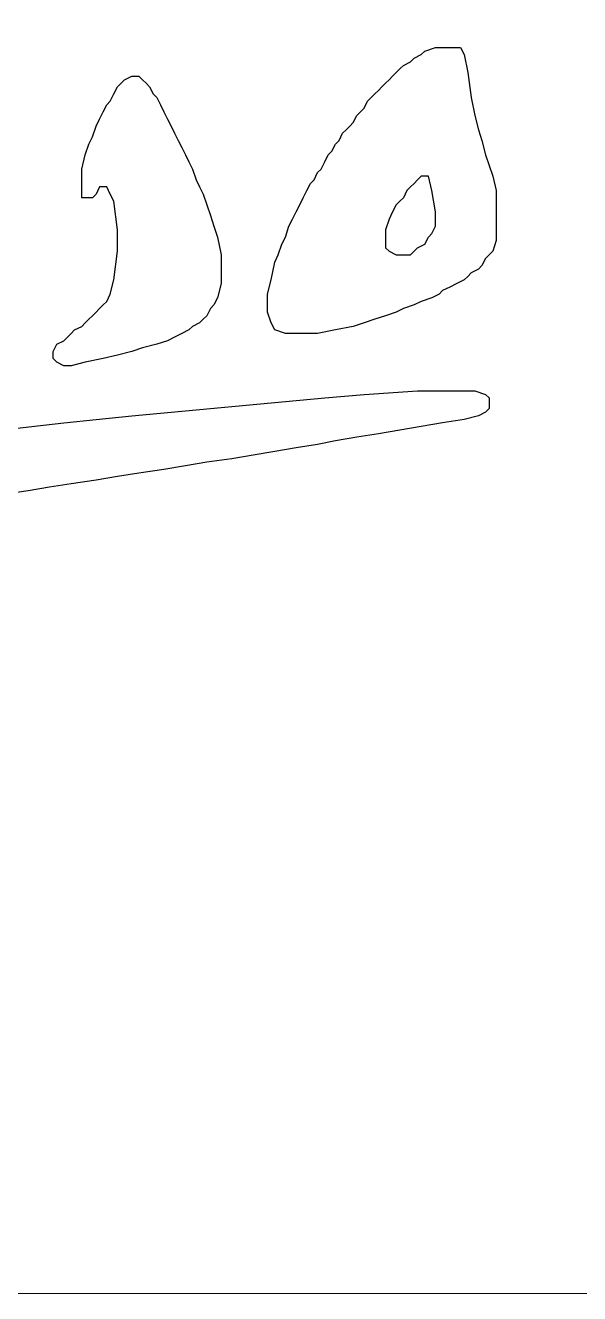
# Model space of a CAD drawing. Header units: centimetres. Extents: x -860 to -17, y -240 to 97.
# Drawn here: x -596.37 to -592.69, y -191.18 to -182.77 of the extents above; entities that cross this region are included whole.
import ezdxf

# ---------------------------------------------------------------- set-up
doc = ezdxf.new("R2010")
doc.units = ezdxf.units.CM
doc.header["$MEASUREMENT"] = 0
doc.layers.add('layer 1', color=7, linetype='Continuous')

msp = doc.modelspace()

# ---------------------------------------------------------------- linework, layer by layer
at = {"layer": 'layer 1', "color": 250, "lineweight": 20}
msp.add_open_spline([(-624.26505, -191.18173), (-608.3298, -191.18173), (-592.39455, -191.18173), (-576.4593, -191.18173), (-576.4593, -191.18173), (-575.36883, -191.18173), (-574.47664, -190.28954), (-574.47664, -189.19907), (-574.47664, -189.19907), (-574.47664, -187.71054), (-574.47664, -186.222), (-574.47664, -184.73347), (-574.47664, -184.73347), (-574.47664, -183.643), (-575.44349, -183.14731), (-576.4593, -182.75081), (-576.4593, -182.75081), (-592.39455, -176.53089), (-608.3298, -176.5), (-624.26505, -182.75081), (-624.26505, -182.75081), (-625.2802, -183.14901), (-626.24771, -183.64301), (-626.24771, -184.73347), (-626.24771, -184.73347), (-626.24771, -186.222), (-626.24771, -187.71054), (-626.24771, -189.19907), (-626.24771, -189.19907), (-626.24771, -190.28953), (-625.35552, -191.18173), (-624.26505, -191.18173)], degree=3, knots=[0, 0, 0, 0, 0.1111111, 0.1111111, 0.1111111, 0.1111111, 0.2222222, 0.2222222, 0.2222222, 0.2222222, 0.3333333, 0.3333333, 0.3333333, 0.3333333, 0.4444444, 0.4444444, 0.4444444, 0.4444444, 0.5555556, 0.5555556, 0.5555556, 0.5555556, 0.6666667, 0.6666667, 0.6666667, 0.6666667, 0.7777778, 0.7777778, 0.7777778, 0.7777778, 1, 1, 1, 1], dxfattribs=at)
at = {"layer": 'layer 1', "color": 250}
for points, knots in [([(-593.72064, -182.93912), (-593.72064, -182.93912), (-593.74435, -182.96285), (-593.74435, -182.96285), (-593.74435, -182.96285), (-593.74435, -182.96285), (-593.79179, -182.98656), (-593.79179, -182.98656), (-593.79179, -182.98656), (-593.79179, -182.98656), (-593.81552, -183.01029), (-593.81552, -183.01029), (-593.81552, -183.01029), (-593.81552, -183.01029), (-593.86296, -183.034), (-593.86296, -183.034), (-593.86296, -183.034), (-593.86296, -183.034), (-593.88667, -183.05773), (-593.88667, -183.05773), (-593.88667, -183.05773), (-593.88667, -183.05773), (-593.9104, -183.08144), (-593.9104, -183.08144), (-593.9104, -183.08144), (-593.9104, -183.08144), (-593.93411, -183.10517), (-593.93411, -183.10517), (-593.93411, -183.10517), (-593.93411, -183.10517), (-593.95784, -183.12888), (-593.95784, -183.12888), (-593.95784, -183.12888), (-593.95784, -183.12888), (-593.98155, -183.15261), (-593.98155, -183.15261), (-593.98155, -183.15261), (-593.98155, -183.15261), (-594.00528, -183.17632), (-594.00528, -183.17632), (-594.00528, -183.17632), (-594.00528, -183.17632), (-594.02899, -183.20005), (-594.02899, -183.20005), (-594.02899, -183.20005), (-594.02899, -183.20005), (-594.05272, -183.22376), (-594.05272, -183.22376), (-594.05272, -183.22376), (-594.05272, -183.22376), (-594.07643, -183.24749), (-594.07643, -183.24749), (-594.07643, -183.24749), (-594.07643, -183.24749), (-594.10016, -183.2712), (-594.10016, -183.2712), (-594.10016, -183.2712), (-594.10016, -183.2712), (-594.12387, -183.31864), (-594.12387, -183.31864), (-594.12387, -183.31864), (-594.12387, -183.31864), (-594.1476, -183.34237), (-594.1476, -183.34237), (-594.1476, -183.34237), (-594.1476, -183.34237), (-594.17131, -183.36608), (-594.17131, -183.36608), (-594.17131, -183.36608), (-594.17131, -183.36608), (-594.19504, -183.41352), (-594.19504, -183.41352), (-594.19504, -183.41352), (-594.19504, -183.41352), (-594.21875, -183.43725), (-594.21875, -183.43725), (-594.21875, -183.43725), (-594.21875, -183.43725), (-594.24248, -183.46096), (-594.24248, -183.46096), (-594.24248, -183.46096), (-594.24248, -183.46096), (-594.26619, -183.48469), (-594.26619, -183.48469), (-594.26619, -183.48469), (-594.26619, -183.48469), (-594.28992, -183.53213), (-594.28992, -183.53213), (-594.28992, -183.53213), (-594.28992, -183.53213), (-594.31363, -183.55584), (-594.31363, -183.55584), (-594.31363, -183.55584), (-594.31363, -183.55584), (-594.33736, -183.60328), (-594.33736, -183.60328), (-594.33736, -183.60328), (-594.33736, -183.60328), (-594.36107, -183.62701), (-594.36107, -183.62701), (-594.36107, -183.62701), (-594.36107, -183.62701), (-594.3848, -183.67445), (-594.3848, -183.67445), (-594.3848, -183.67445), (-594.3848, -183.67445), (-594.40851, -183.72188), (-594.40851, -183.72188), (-594.40851, -183.72188), (-594.40851, -183.72188), (-594.43224, -183.7456), (-594.43224, -183.7456), (-594.43224, -183.7456), (-594.43224, -183.7456), (-594.45595, -183.79304), (-594.45595, -183.79304), (-594.45595, -183.79304), (-594.45595, -183.79304), (-594.47968, -183.81676), (-594.47968, -183.81676), (-594.47968, -183.81676), (-594.47968, -183.81676), (-594.50339, -183.8642), (-594.50339, -183.8642), (-594.50339, -183.8642), (-594.50339, -183.8642), (-594.52712, -183.91164), (-594.52712, -183.91164), (-594.52712, -183.91164), (-594.52712, -183.91164), (-594.55083, -183.95908), (-594.55083, -183.95908), (-594.55083, -183.95908), (-594.55083, -183.95908), (-594.57456, -184.00652), (-594.57456, -184.00652), (-594.57456, -184.00652), (-594.57456, -184.00652), (-594.59827, -184.05396), (-594.59827, -184.05396), (-594.59827, -184.05396), (-594.59827, -184.05396), (-594.622, -184.1014), (-594.622, -184.1014), (-594.622, -184.1014), (-594.622, -184.1014), (-594.64571, -184.17255), (-594.64571, -184.17255), (-594.64571, -184.17255), (-594.64571, -184.17255), (-594.66944, -184.21999), (-594.66944, -184.21999), (-594.66944, -184.21999), (-594.66944, -184.21999), (-594.69315, -184.29116), (-594.69315, -184.29116), (-594.69315, -184.29116), (-594.69315, -184.29116), (-594.71688, -184.3386), (-594.71688, -184.3386), (-594.71688, -184.3386), (-594.71688, -184.3386), (-594.74059, -184.45719), (-594.74059, -184.45719), (-594.74059, -184.45719), (-594.74059, -184.45719), (-594.76432, -184.55207), (-594.76432, -184.55207), (-594.76432, -184.55207), (-594.76432, -184.55207), (-594.76432, -184.67068), (-594.76432, -184.67068), (-594.76432, -184.67068), (-594.76432, -184.67068), (-594.74059, -184.74183), (-594.74059, -184.74183), (-594.74059, -184.74183), (-594.74059, -184.74183), (-594.71688, -184.78927), (-594.71688, -184.78927), (-594.71688, -184.78927), (-594.71688, -184.78927), (-594.64571, -184.81298), (-594.64571, -184.81298), (-594.64571, -184.81298), (-594.64571, -184.81298), (-594.43224, -184.81298), (-594.43224, -184.81298), (-594.43224, -184.81298), (-594.43224, -184.81298), (-594.31363, -184.78927), (-594.31363, -184.78927), (-594.31363, -184.78927), (-594.31363, -184.78927), (-594.19504, -184.76556), (-594.19504, -184.76556), (-594.19504, -184.76556), (-594.19504, -184.76556), (-594.12387, -184.74183), (-594.12387, -184.74183), (-594.12387, -184.74183), (-594.12387, -184.74183), (-594.05272, -184.71812), (-594.05272, -184.71812), (-594.05272, -184.71812), (-594.05272, -184.71812), (-593.98155, -184.69439), (-593.98155, -184.69439), (-593.98155, -184.69439), (-593.98155, -184.69439), (-593.9104, -184.67068), (-593.9104, -184.67068), (-593.9104, -184.67068), (-593.9104, -184.67068), (-593.86296, -184.64695), (-593.86296, -184.64695), (-593.86296, -184.64695), (-593.86296, -184.64695), (-593.79179, -184.62324), (-593.79179, -184.62324), (-593.79179, -184.62324), (-593.79179, -184.62324), (-593.74435, -184.59951), (-593.74435, -184.59951), (-593.74435, -184.59951), (-593.74435, -184.59951), (-593.6732, -184.5758), (-593.6732, -184.5758), (-593.6732, -184.5758), (-593.6732, -184.5758), (-593.62576, -184.55207), (-593.62576, -184.55207), (-593.62576, -184.55207), (-593.62576, -184.55207), (-593.60203, -184.52836), (-593.60203, -184.52836), (-593.60203, -184.52836), (-593.60203, -184.52836), (-593.55459, -184.50463), (-593.55459, -184.50463), (-593.55459, -184.50463), (-593.55459, -184.50463), (-593.50715, -184.48092), (-593.50715, -184.48092), (-593.50715, -184.48092), (-593.50715, -184.48092), (-593.45971, -184.45719), (-593.45971, -184.45719), (-593.45971, -184.45719), (-593.45971, -184.45719), (-593.436, -184.43348), (-593.436, -184.43348), (-593.436, -184.43348), (-593.436, -184.43348), (-593.41227, -184.40975), (-593.41227, -184.40975), (-593.41227, -184.40975), (-593.41227, -184.40975), (-593.36483, -184.38604), (-593.36483, -184.38604), (-593.36483, -184.38604), (-593.36483, -184.38604), (-593.34112, -184.36231), (-593.34112, -184.36231), (-593.34112, -184.36231), (-593.34112, -184.36231), (-593.31739, -184.31487), (-593.31739, -184.31487), (-593.31739, -184.31487), (-593.31739, -184.31487), (-593.29368, -184.29116), (-593.29368, -184.29116), (-593.29368, -184.29116), (-593.29368, -184.29116), (-593.26995, -184.26743), (-593.26995, -184.26743), (-593.26995, -184.26743), (-593.26995, -184.26743), (-593.24624, -184.19628), (-593.24624, -184.19628), (-593.24624, -184.19628), (-593.24624, -184.19628), (-593.24624, -183.8642), (-593.24624, -183.8642), (-593.24624, -183.8642), (-593.24624, -183.8642), (-593.26995, -183.76932), (-593.26995, -183.76932), (-593.26995, -183.76932), (-593.26995, -183.76932), (-593.29368, -183.69816), (-593.29368, -183.69816), (-593.29368, -183.69816), (-593.29368, -183.69816), (-593.31739, -183.62701), (-593.31739, -183.62701), (-593.31739, -183.62701), (-593.31739, -183.62701), (-593.34112, -183.53213), (-593.34112, -183.53213), (-593.34112, -183.53213), (-593.34112, -183.53213), (-593.36483, -183.46096), (-593.36483, -183.46096), (-593.36483, -183.46096), (-593.36483, -183.46096), (-593.38856, -183.36608), (-593.38856, -183.36608), (-593.38856, -183.36608), (-593.38856, -183.36608), (-593.41227, -183.24749), (-593.41227, -183.24749), (-593.41227, -183.24749), (-593.41227, -183.24749), (-593.436, -183.08144), (-593.436, -183.08144), (-593.436, -183.08144), (-593.436, -183.08144), (-593.45971, -182.96285), (-593.45971, -182.96285), (-593.45971, -182.96285), (-593.45971, -182.96285), (-593.48344, -182.91541), (-593.48344, -182.91541), (-593.48344, -182.91541), (-593.48344, -182.91541), (-593.64947, -182.91541), (-593.64947, -182.91541), (-593.64947, -182.91541), (-593.64947, -182.91541), (-593.72064, -182.93912), (-593.72064, -182.93912)], [0, 0, 0, 0, 0.0119048, 0.0119048, 0.0119048, 0.0119048, 0.0238095, 0.0238095, 0.0238095, 0.0238095, 0.0357143, 0.0357143, 0.0357143, 0.0357143, 0.047619, 0.047619, 0.047619, 0.047619, 0.0595238, 0.0595238, 0.0595238, 0.0595238, 0.0714286, 0.0714286, 0.0714286, 0.0714286, 0.0833333, 0.0833333, 0.0833333, 0.0833333, 0.0952381, 0.0952381, 0.0952381, 0.0952381, 0.1071429, 0.1071429, 0.1071429, 0.1071429, 0.1190476, 0.1190476, 0.1190476, 0.1190476, 0.1309524, 0.1309524, 0.1309524, 0.1309524, 0.1428571, 0.1428571, 0.1428571, 0.1428571, 0.1547619, 0.1547619, 0.1547619, 0.1547619, 0.1666667, 0.1666667, 0.1666667, 0.1666667, 0.1785714, 0.1785714, 0.1785714, 0.1785714, 0.1904762, 0.1904762, 0.1904762, 0.1904762, 0.202381, 0.202381, 0.202381, 0.202381, 0.2142857, 0.2142857, 0.2142857, 0.2142857, 0.2261905, 0.2261905, 0.2261905, 0.2261905, 0.2380952, 0.2380952, 0.2380952, 0.2380952, 0.25, 0.25, 0.25, 0.25, 0.2619048, 0.2619048, 0.2619048, 0.2619048, 0.2738095, 0.2738095, 0.2738095, 0.2738095, 0.2857143, 0.2857143, 0.2857143, 0.2857143, 0.297619, 0.297619, 0.297619, 0.297619, 0.3095238, 0.3095238, 0.3095238, 0.3095238, 0.3214286, 0.3214286, 0.3214286, 0.3214286, 0.3333333, 0.3333333, 0.3333333, 0.3333333, 0.3452381, 0.3452381, 0.3452381, 0.3452381, 0.3571429, 0.3571429, 0.3571429, 0.3571429, 0.3690476, 0.3690476, 0.3690476, 0.3690476, 0.3809524, 0.3809524, 0.3809524, 0.3809524, 0.3928571, 0.3928571, 0.3928571, 0.3928571, 0.4047619, 0.4047619, 0.4047619, 0.4047619, 0.4166667, 0.4166667, 0.4166667, 0.4166667, 0.4285714, 0.4285714, 0.4285714, 0.4285714, 0.4404762, 0.4404762, 0.4404762, 0.4404762, 0.452381, 0.452381, 0.452381, 0.452381, 0.4642857, 0.4642857, 0.4642857, 0.4642857, 0.4761905, 0.4761905, 0.4761905, 0.4761905, 0.4880952, 0.4880952, 0.4880952, 0.4880952, 0.5, 0.5, 0.5, 0.5, 0.5119048, 0.5119048, 0.5119048, 0.5119048, 0.5238095, 0.5238095, 0.5238095, 0.5238095, 0.5357143, 0.5357143, 0.5357143, 0.5357143, 0.547619, 0.547619, 0.547619, 0.547619, 0.5595238, 0.5595238, 0.5595238, 0.5595238, 0.5714286, 0.5714286, 0.5714286, 0.5714286, 0.5833333, 0.5833333, 0.5833333, 0.5833333, 0.5952381, 0.5952381, 0.5952381, 0.5952381, 0.6071429, 0.6071429, 0.6071429, 0.6071429, 0.6190476, 0.6190476, 0.6190476, 0.6190476, 0.6309524, 0.6309524, 0.6309524, 0.6309524, 0.6428571, 0.6428571, 0.6428571, 0.6428571, 0.6547619, 0.6547619, 0.6547619, 0.6547619, 0.6666667, 0.6666667, 0.6666667, 0.6666667, 0.6785714, 0.6785714, 0.6785714, 0.6785714, 0.6904762, 0.6904762, 0.6904762, 0.6904762, 0.702381, 0.702381, 0.702381, 0.702381, 0.7142857, 0.7142857, 0.7142857, 0.7142857, 0.7261905, 0.7261905, 0.7261905, 0.7261905, 0.7380952, 0.7380952, 0.7380952, 0.7380952, 0.75, 0.75, 0.75, 0.75, 0.7619048, 0.7619048, 0.7619048, 0.7619048, 0.7738095, 0.7738095, 0.7738095, 0.7738095, 0.7857143, 0.7857143, 0.7857143, 0.7857143, 0.797619, 0.797619, 0.797619, 0.797619, 0.8095238, 0.8095238, 0.8095238, 0.8095238, 0.8214286, 0.8214286, 0.8214286, 0.8214286, 0.8333333, 0.8333333, 0.8333333, 0.8333333, 0.8452381, 0.8452381, 0.8452381, 0.8452381, 0.8571429, 0.8571429, 0.8571429, 0.8571429, 0.8690476, 0.8690476, 0.8690476, 0.8690476, 0.8809524, 0.8809524, 0.8809524, 0.8809524, 0.8928571, 0.8928571, 0.8928571, 0.8928571, 0.9047619, 0.9047619, 0.9047619, 0.9047619, 0.9166667, 0.9166667, 0.9166667, 0.9166667, 0.9285714, 0.9285714, 0.9285714, 0.9285714, 0.9404762, 0.9404762, 0.9404762, 0.9404762, 0.952381, 0.952381, 0.952381, 0.952381, 0.9642857, 0.9642857, 0.9642857, 0.9642857, 0.9761905, 0.9761905, 0.9761905, 0.9761905, 1, 1, 1, 1]), ([(-595.71309, -183.12888), (-595.71309, -183.12888), (-595.73682, -183.15261), (-595.73682, -183.15261), (-595.73682, -183.15261), (-595.73682, -183.15261), (-595.76053, -183.17632), (-595.76053, -183.17632), (-595.76053, -183.17632), (-595.76053, -183.17632), (-595.78426, -183.22376), (-595.78426, -183.22376), (-595.78426, -183.22376), (-595.78426, -183.22376), (-595.80797, -183.2712), (-595.80797, -183.2712), (-595.80797, -183.2712), (-595.80797, -183.2712), (-595.8317, -183.29493), (-595.8317, -183.29493), (-595.8317, -183.29493), (-595.8317, -183.29493), (-595.85541, -183.34237), (-595.85541, -183.34237), (-595.85541, -183.34237), (-595.85541, -183.34237), (-595.87914, -183.38981), (-595.87914, -183.38981), (-595.87914, -183.38981), (-595.87914, -183.38981), (-595.90285, -183.43725), (-595.90285, -183.43725), (-595.90285, -183.43725), (-595.90285, -183.43725), (-595.92658, -183.5084), (-595.92658, -183.5084), (-595.92658, -183.5084), (-595.92658, -183.5084), (-595.95029, -183.55584), (-595.95029, -183.55584), (-595.95029, -183.55584), (-595.95029, -183.55584), (-595.97402, -183.62701), (-595.97402, -183.62701), (-595.97402, -183.62701), (-595.97402, -183.62701), (-595.99773, -183.72188), (-595.99773, -183.72188), (-595.99773, -183.72188), (-595.99773, -183.72188), (-595.99773, -183.91164), (-595.99773, -183.91164), (-595.99773, -183.91164), (-595.99773, -183.91164), (-595.92658, -183.91164), (-595.92658, -183.91164), (-595.92658, -183.91164), (-595.92658, -183.91164), (-595.90285, -183.88791), (-595.90285, -183.88791), (-595.90285, -183.88791), (-595.90285, -183.88791), (-595.87914, -183.84048), (-595.87914, -183.84048), (-595.87914, -183.84048), (-595.87914, -183.84048), (-595.8317, -183.84048), (-595.8317, -183.84048), (-595.8317, -183.84048), (-595.8317, -183.84048), (-595.80797, -183.88791), (-595.80797, -183.88791), (-595.80797, -183.88791), (-595.80797, -183.88791), (-595.78426, -183.93535), (-595.78426, -183.93535), (-595.78426, -183.93535), (-595.78426, -183.93535), (-595.76053, -184.12511), (-595.76053, -184.12511), (-595.76053, -184.12511), (-595.76053, -184.12511), (-595.76053, -184.26743), (-595.76053, -184.26743), (-595.76053, -184.26743), (-595.76053, -184.26743), (-595.78426, -184.45719), (-595.78426, -184.45719), (-595.78426, -184.45719), (-595.78426, -184.45719), (-595.80797, -184.55207), (-595.80797, -184.55207), (-595.80797, -184.55207), (-595.80797, -184.55207), (-595.8317, -184.59951), (-595.8317, -184.59951), (-595.8317, -184.59951), (-595.8317, -184.59951), (-595.85541, -184.62324), (-595.85541, -184.62324), (-595.85541, -184.62324), (-595.85541, -184.62324), (-595.87914, -184.64695), (-595.87914, -184.64695), (-595.87914, -184.64695), (-595.87914, -184.64695), (-595.90285, -184.67068), (-595.90285, -184.67068), (-595.90285, -184.67068), (-595.90285, -184.67068), (-595.92658, -184.69439), (-595.92658, -184.69439), (-595.92658, -184.69439), (-595.92658, -184.69439), (-595.95029, -184.71812), (-595.95029, -184.71812), (-595.95029, -184.71812), (-595.95029, -184.71812), (-595.97402, -184.74183), (-595.97402, -184.74183), (-595.97402, -184.74183), (-595.97402, -184.74183), (-595.99773, -184.76556), (-595.99773, -184.76556), (-595.99773, -184.76556), (-595.99773, -184.76556), (-596.04517, -184.78927), (-596.04517, -184.78927), (-596.04517, -184.78927), (-596.04517, -184.78927), (-596.0689, -184.81298), (-596.0689, -184.81298), (-596.0689, -184.81298), (-596.0689, -184.81298), (-596.09261, -184.83671), (-596.09261, -184.83671), (-596.09261, -184.83671), (-596.09261, -184.83671), (-596.11634, -184.86042), (-596.11634, -184.86042), (-596.11634, -184.86042), (-596.11634, -184.86042), (-596.16378, -184.88415), (-596.16378, -184.88415), (-596.16378, -184.88415), (-596.16378, -184.88415), (-596.18749, -184.93159), (-596.18749, -184.93159), (-596.18749, -184.93159), (-596.18749, -184.93159), (-596.18749, -184.97903), (-596.18749, -184.97903), (-596.18749, -184.97903), (-596.18749, -184.97903), (-596.16378, -185.00274), (-596.16378, -185.00274), (-596.16378, -185.00274), (-596.16378, -185.00274), (-596.11634, -185.02647), (-596.11634, -185.02647), (-596.11634, -185.02647), (-596.11634, -185.02647), (-596.0689, -185.02647), (-596.0689, -185.02647), (-596.0689, -185.02647), (-596.0689, -185.02647), (-595.97402, -185.00274), (-595.97402, -185.00274), (-595.97402, -185.00274), (-595.97402, -185.00274), (-595.85541, -184.97903), (-595.85541, -184.97903), (-595.85541, -184.97903), (-595.85541, -184.97903), (-595.76053, -184.9553), (-595.76053, -184.9553), (-595.76053, -184.9553), (-595.76053, -184.9553), (-595.66565, -184.93159), (-595.66565, -184.93159), (-595.66565, -184.93159), (-595.66565, -184.93159), (-595.5945, -184.90786), (-595.5945, -184.90786), (-595.5945, -184.90786), (-595.5945, -184.90786), (-595.49962, -184.88415), (-595.49962, -184.88415), (-595.49962, -184.88415), (-595.49962, -184.88415), (-595.42846, -184.86042), (-595.42846, -184.86042), (-595.42846, -184.86042), (-595.42846, -184.86042), (-595.38102, -184.83671), (-595.38102, -184.83671), (-595.38102, -184.83671), (-595.38102, -184.83671), (-595.33358, -184.81298), (-595.33358, -184.81298), (-595.33358, -184.81298), (-595.33358, -184.81298), (-595.28614, -184.78927), (-595.28614, -184.78927), (-595.28614, -184.78927), (-595.28614, -184.78927), (-595.26243, -184.76556), (-595.26243, -184.76556), (-595.26243, -184.76556), (-595.26243, -184.76556), (-595.21499, -184.74183), (-595.21499, -184.74183), (-595.21499, -184.74183), (-595.21499, -184.74183), (-595.19126, -184.71812), (-595.19126, -184.71812), (-595.19126, -184.71812), (-595.19126, -184.71812), (-595.16755, -184.69439), (-595.16755, -184.69439), (-595.16755, -184.69439), (-595.16755, -184.69439), (-595.14382, -184.64695), (-595.14382, -184.64695), (-595.14382, -184.64695), (-595.14382, -184.64695), (-595.12011, -184.62324), (-595.12011, -184.62324), (-595.12011, -184.62324), (-595.12011, -184.62324), (-595.09638, -184.5758), (-595.09638, -184.5758), (-595.09638, -184.5758), (-595.09638, -184.5758), (-595.07267, -184.48092), (-595.07267, -184.48092), (-595.07267, -184.48092), (-595.07267, -184.48092), (-595.07267, -184.29116), (-595.07267, -184.29116), (-595.07267, -184.29116), (-595.07267, -184.29116), (-595.09638, -184.17255), (-595.09638, -184.17255), (-595.09638, -184.17255), (-595.09638, -184.17255), (-595.12011, -184.1014), (-595.12011, -184.1014), (-595.12011, -184.1014), (-595.12011, -184.1014), (-595.14382, -184.03023), (-595.14382, -184.03023), (-595.14382, -184.03023), (-595.14382, -184.03023), (-595.16755, -183.95908), (-595.16755, -183.95908), (-595.16755, -183.95908), (-595.16755, -183.95908), (-595.19126, -183.88791), (-595.19126, -183.88791), (-595.19126, -183.88791), (-595.19126, -183.88791), (-595.21499, -183.84048), (-595.21499, -183.84048), (-595.21499, -183.84048), (-595.21499, -183.84048), (-595.2387, -183.79304), (-595.2387, -183.79304), (-595.2387, -183.79304), (-595.2387, -183.79304), (-595.26243, -183.72188), (-595.26243, -183.72188), (-595.26243, -183.72188), (-595.26243, -183.72188), (-595.28614, -183.67445), (-595.28614, -183.67445), (-595.28614, -183.67445), (-595.28614, -183.67445), (-595.30987, -183.62701), (-595.30987, -183.62701), (-595.30987, -183.62701), (-595.30987, -183.62701), (-595.33358, -183.57957), (-595.33358, -183.57957), (-595.33358, -183.57957), (-595.33358, -183.57957), (-595.3573, -183.53213), (-595.3573, -183.53213), (-595.3573, -183.53213), (-595.3573, -183.53213), (-595.38102, -183.48469), (-595.38102, -183.48469), (-595.38102, -183.48469), (-595.38102, -183.48469), (-595.40474, -183.43725), (-595.40474, -183.43725), (-595.40474, -183.43725), (-595.40474, -183.43725), (-595.42846, -183.38981), (-595.42846, -183.38981), (-595.42846, -183.38981), (-595.42846, -183.38981), (-595.45218, -183.34237), (-595.45218, -183.34237), (-595.45218, -183.34237), (-595.45218, -183.34237), (-595.4759, -183.29493), (-595.4759, -183.29493), (-595.4759, -183.29493), (-595.4759, -183.29493), (-595.49962, -183.24749), (-595.49962, -183.24749), (-595.49962, -183.24749), (-595.49962, -183.24749), (-595.52333, -183.22376), (-595.52333, -183.22376), (-595.52333, -183.22376), (-595.52333, -183.22376), (-595.54706, -183.17632), (-595.54706, -183.17632), (-595.54706, -183.17632), (-595.54706, -183.17632), (-595.57077, -183.15261), (-595.57077, -183.15261), (-595.57077, -183.15261), (-595.57077, -183.15261), (-595.5945, -183.12888), (-595.5945, -183.12888), (-595.5945, -183.12888), (-595.5945, -183.12888), (-595.61821, -183.10517), (-595.61821, -183.10517), (-595.61821, -183.10517), (-595.61821, -183.10517), (-595.66565, -183.10517), (-595.66565, -183.10517), (-595.66565, -183.10517), (-595.66565, -183.10517), (-595.71309, -183.12888), (-595.71309, -183.12888)], [0, 0, 0, 0, 0.0116279, 0.0116279, 0.0116279, 0.0116279, 0.0232558, 0.0232558, 0.0232558, 0.0232558, 0.0348837, 0.0348837, 0.0348837, 0.0348837, 0.0465116, 0.0465116, 0.0465116, 0.0465116, 0.0581395, 0.0581395, 0.0581395, 0.0581395, 0.0697674, 0.0697674, 0.0697674, 0.0697674, 0.0813953, 0.0813953, 0.0813953, 0.0813953, 0.0930233, 0.0930233, 0.0930233, 0.0930233, 0.1046512, 0.1046512, 0.1046512, 0.1046512, 0.1162791, 0.1162791, 0.1162791, 0.1162791, 0.127907, 0.127907, 0.127907, 0.127907, 0.1395349, 0.1395349, 0.1395349, 0.1395349, 0.1511628, 0.1511628, 0.1511628, 0.1511628, 0.1627907, 0.1627907, 0.1627907, 0.1627907, 0.1744186, 0.1744186, 0.1744186, 0.1744186, 0.1860465, 0.1860465, 0.1860465, 0.1860465, 0.1976744, 0.1976744, 0.1976744, 0.1976744, 0.2093023, 0.2093023, 0.2093023, 0.2093023, 0.2209302, 0.2209302, 0.2209302, 0.2209302, 0.2325581, 0.2325581, 0.2325581, 0.2325581, 0.244186, 0.244186, 0.244186, 0.244186, 0.255814, 0.255814, 0.255814, 0.255814, 0.2674419, 0.2674419, 0.2674419, 0.2674419, 0.2790698, 0.2790698, 0.2790698, 0.2790698, 0.2906977, 0.2906977, 0.2906977, 0.2906977, 0.3023256, 0.3023256, 0.3023256, 0.3023256, 0.3139535, 0.3139535, 0.3139535, 0.3139535, 0.3255814, 0.3255814, 0.3255814, 0.3255814, 0.3372093, 0.3372093, 0.3372093, 0.3372093, 0.3488372, 0.3488372, 0.3488372, 0.3488372, 0.3604651, 0.3604651, 0.3604651, 0.3604651, 0.372093, 0.372093, 0.372093, 0.372093, 0.3837209, 0.3837209, 0.3837209, 0.3837209, 0.3953488, 0.3953488, 0.3953488, 0.3953488, 0.4069767, 0.4069767, 0.4069767, 0.4069767, 0.4186047, 0.4186047, 0.4186047, 0.4186047, 0.4302326, 0.4302326, 0.4302326, 0.4302326, 0.4418605, 0.4418605, 0.4418605, 0.4418605, 0.4534884, 0.4534884, 0.4534884, 0.4534884, 0.4651163, 0.4651163, 0.4651163, 0.4651163, 0.4767442, 0.4767442, 0.4767442, 0.4767442, 0.4883721, 0.4883721, 0.4883721, 0.4883721, 0.5, 0.5, 0.5, 0.5, 0.5116279, 0.5116279, 0.5116279, 0.5116279, 0.5232558, 0.5232558, 0.5232558, 0.5232558, 0.5348837, 0.5348837, 0.5348837, 0.5348837, 0.5465116, 0.5465116, 0.5465116, 0.5465116, 0.5581395, 0.5581395, 0.5581395, 0.5581395, 0.5697674, 0.5697674, 0.5697674, 0.5697674, 0.5813953, 0.5813953, 0.5813953, 0.5813953, 0.5930233, 0.5930233, 0.5930233, 0.5930233, 0.6046512, 0.6046512, 0.6046512, 0.6046512, 0.6162791, 0.6162791, 0.6162791, 0.6162791, 0.627907, 0.627907, 0.627907, 0.627907, 0.6395349, 0.6395349, 0.6395349, 0.6395349, 0.6511628, 0.6511628, 0.6511628, 0.6511628, 0.6627907, 0.6627907, 0.6627907, 0.6627907, 0.6744186, 0.6744186, 0.6744186, 0.6744186, 0.6860465, 0.6860465, 0.6860465, 0.6860465, 0.6976744, 0.6976744, 0.6976744, 0.6976744, 0.7093023, 0.7093023, 0.7093023, 0.7093023, 0.7209302, 0.7209302, 0.7209302, 0.7209302, 0.7325581, 0.7325581, 0.7325581, 0.7325581, 0.744186, 0.744186, 0.744186, 0.744186, 0.755814, 0.755814, 0.755814, 0.755814, 0.7674419, 0.7674419, 0.7674419, 0.7674419, 0.7790698, 0.7790698, 0.7790698, 0.7790698, 0.7906977, 0.7906977, 0.7906977, 0.7906977, 0.8023256, 0.8023256, 0.8023256, 0.8023256, 0.8139535, 0.8139535, 0.8139535, 0.8139535, 0.8255814, 0.8255814, 0.8255814, 0.8255814, 0.8372093, 0.8372093, 0.8372093, 0.8372093, 0.8488372, 0.8488372, 0.8488372, 0.8488372, 0.8604651, 0.8604651, 0.8604651, 0.8604651, 0.872093, 0.872093, 0.872093, 0.872093, 0.8837209, 0.8837209, 0.8837209, 0.8837209, 0.8953488, 0.8953488, 0.8953488, 0.8953488, 0.9069767, 0.9069767, 0.9069767, 0.9069767, 0.9186047, 0.9186047, 0.9186047, 0.9186047, 0.9302326, 0.9302326, 0.9302326, 0.9302326, 0.9418605, 0.9418605, 0.9418605, 0.9418605, 0.9534884, 0.9534884, 0.9534884, 0.9534884, 0.9651163, 0.9651163, 0.9651163, 0.9651163, 0.9767442, 0.9767442, 0.9767442, 0.9767442, 1, 1, 1, 1]), ([(-593.6732, -184.14884), (-593.6732, -184.14884), (-593.69691, -184.17255), (-593.69691, -184.17255), (-593.69691, -184.17255), (-593.69691, -184.17255), (-593.72064, -184.21999), (-593.72064, -184.21999), (-593.72064, -184.21999), (-593.72064, -184.21999), (-593.76808, -184.24372), (-593.76808, -184.24372), (-593.76808, -184.24372), (-593.76808, -184.24372), (-593.79179, -184.26743), (-593.79179, -184.26743), (-593.79179, -184.26743), (-593.79179, -184.26743), (-593.81552, -184.29116), (-593.81552, -184.29116), (-593.81552, -184.29116), (-593.81552, -184.29116), (-593.9104, -184.29116), (-593.9104, -184.29116), (-593.9104, -184.29116), (-593.9104, -184.29116), (-593.95784, -184.26743), (-593.95784, -184.26743), (-593.95784, -184.26743), (-593.95784, -184.26743), (-593.98155, -184.24372), (-593.98155, -184.24372), (-593.98155, -184.24372), (-593.98155, -184.24372), (-593.98155, -184.12511), (-593.98155, -184.12511), (-593.98155, -184.12511), (-593.98155, -184.12511), (-593.95784, -184.05396), (-593.95784, -184.05396), (-593.95784, -184.05396), (-593.95784, -184.05396), (-593.93411, -184.00652), (-593.93411, -184.00652), (-593.93411, -184.00652), (-593.93411, -184.00652), (-593.9104, -183.95908), (-593.9104, -183.95908), (-593.9104, -183.95908), (-593.9104, -183.95908), (-593.88667, -183.93535), (-593.88667, -183.93535), (-593.88667, -183.93535), (-593.88667, -183.93535), (-593.86296, -183.91164), (-593.86296, -183.91164), (-593.86296, -183.91164), (-593.86296, -183.91164), (-593.83923, -183.8642), (-593.83923, -183.8642), (-593.83923, -183.8642), (-593.83923, -183.8642), (-593.81552, -183.84048), (-593.81552, -183.84048), (-593.81552, -183.84048), (-593.81552, -183.84048), (-593.79179, -183.81676), (-593.79179, -183.81676), (-593.79179, -183.81676), (-593.79179, -183.81676), (-593.76808, -183.79304), (-593.76808, -183.79304), (-593.76808, -183.79304), (-593.76808, -183.79304), (-593.74435, -183.76932), (-593.74435, -183.76932), (-593.74435, -183.76932), (-593.74435, -183.76932), (-593.69691, -183.76932), (-593.69691, -183.76932), (-593.69691, -183.76932), (-593.69691, -183.76932), (-593.6732, -183.8642), (-593.6732, -183.8642), (-593.6732, -183.8642), (-593.6732, -183.8642), (-593.64947, -184.00652), (-593.64947, -184.00652), (-593.64947, -184.00652), (-593.64947, -184.00652), (-593.64947, -184.1014), (-593.64947, -184.1014), (-593.64947, -184.1014), (-593.64947, -184.1014), (-593.6732, -184.14884), (-593.6732, -184.14884)], [0, 0, 0, 0, 0.04, 0.04, 0.04, 0.04, 0.08, 0.08, 0.08, 0.08, 0.12, 0.12, 0.12, 0.12, 0.16, 0.16, 0.16, 0.16, 0.2, 0.2, 0.2, 0.2, 0.24, 0.24, 0.24, 0.24, 0.28, 0.28, 0.28, 0.28, 0.32, 0.32, 0.32, 0.32, 0.36, 0.36, 0.36, 0.36, 0.4, 0.4, 0.4, 0.4, 0.44, 0.44, 0.44, 0.44, 0.48, 0.48, 0.48, 0.48, 0.52, 0.52, 0.52, 0.52, 0.56, 0.56, 0.56, 0.56, 0.6, 0.6, 0.6, 0.6, 0.64, 0.64, 0.64, 0.64, 0.68, 0.68, 0.68, 0.68, 0.72, 0.72, 0.72, 0.72, 0.76, 0.76, 0.76, 0.76, 0.8, 0.8, 0.8, 0.8, 0.84, 0.84, 0.84, 0.84, 0.88, 0.88, 0.88, 0.88, 0.92, 0.92, 0.92, 0.92, 1, 1, 1, 1]), ([(-594.12387, -185.21623), (-594.12387, -185.21623), (-594.3848, -185.23994), (-594.3848, -185.23994), (-594.3848, -185.23994), (-594.3848, -185.23994), (-594.64571, -185.26367), (-594.64571, -185.26367), (-594.64571, -185.26367), (-594.64571, -185.26367), (-594.90664, -185.28738), (-594.90664, -185.28738), (-594.90664, -185.28738), (-594.90664, -185.28738), (-595.14382, -185.31111), (-595.14382, -185.31111), (-595.14382, -185.31111), (-595.14382, -185.31111), (-595.40474, -185.33482), (-595.40474, -185.33482), (-595.40474, -185.33482), (-595.40474, -185.33482), (-595.66565, -185.35855), (-595.66565, -185.35855), (-595.66565, -185.35855), (-595.66565, -185.35855), (-595.90285, -185.38226), (-595.90285, -185.38226), (-595.90285, -185.38226), (-595.90285, -185.38226), (-596.11634, -185.40599), (-596.11634, -185.40599), (-596.11634, -185.40599), (-596.11634, -185.40599), (-596.32981, -185.4297), (-596.32981, -185.4297), (-596.32981, -185.4297), (-596.32981, -185.4297), (-596.5433, -185.45343), (-596.5433, -185.45343), (-596.5433, -185.45343), (-596.5433, -185.45343), (-596.75677, -185.47714), (-596.75677, -185.47714), (-596.75677, -185.47714), (-596.75677, -185.47714), (-596.97024, -185.50087), (-596.97024, -185.50087), (-596.97024, -185.50087), (-596.97024, -185.50087), (-597.18373, -185.52458), (-597.18373, -185.52458), (-597.18373, -185.52458), (-597.18373, -185.52458), (-597.3972, -185.54831), (-597.3972, -185.54831), (-597.3972, -185.54831), (-597.3972, -185.54831), (-597.61069, -185.57202), (-597.61069, -185.57202), (-597.61069, -185.57202), (-597.61069, -185.57202), (-597.82416, -185.59575), (-597.82416, -185.59575), (-597.82416, -185.59575), (-597.82416, -185.59575), (-597.9902, -185.61946), (-597.9902, -185.61946), (-597.9902, -185.61946), (-597.9902, -185.61946), (-598.17996, -185.64319), (-598.17996, -185.64319), (-598.17996, -185.64319), (-598.17996, -185.64319), (-598.36972, -185.6669), (-598.36972, -185.6669), (-598.36972, -185.6669), (-598.36972, -185.6669), (-598.55948, -185.69063), (-598.55948, -185.69063), (-598.55948, -185.69063), (-598.55948, -185.69063), (-598.72551, -185.71434), (-598.72551, -185.71434), (-598.72551, -185.71434), (-598.72551, -185.71434), (-598.91527, -185.73807), (-598.91527, -185.73807), (-598.91527, -185.73807), (-598.91527, -185.73807), (-599.10503, -185.76178), (-599.10503, -185.76178), (-599.10503, -185.76178), (-599.10503, -185.76178), (-599.29479, -185.78551), (-599.29479, -185.78551), (-599.29479, -185.78551), (-599.29479, -185.78551), (-599.43711, -185.80922), (-599.43711, -185.80922), (-599.43711, -185.80922), (-599.43711, -185.80922), (-599.60314, -185.83295), (-599.60314, -185.83295), (-599.60314, -185.83295), (-599.60314, -185.83295), (-599.74546, -185.85666), (-599.74546, -185.85666), (-599.74546, -185.85666), (-599.74546, -185.85666), (-599.88778, -185.88039), (-599.88778, -185.88039), (-599.88778, -185.88039), (-599.88778, -185.88039), (-600.0301, -185.9041), (-600.0301, -185.9041), (-600.0301, -185.9041), (-600.0301, -185.9041), (-600.17242, -185.92783), (-600.17242, -185.92783), (-600.17242, -185.92783), (-600.17242, -185.92783), (-600.31473, -185.95154), (-600.31473, -185.95154), (-600.31473, -185.95154), (-600.31473, -185.95154), (-600.48076, -185.97527), (-600.48076, -185.97527), (-600.48076, -185.97527), (-600.48076, -185.97527), (-600.62308, -185.99898), (-600.62308, -185.99898), (-600.62308, -185.99898), (-600.62308, -185.99898), (-600.7654, -186.02271), (-600.7654, -186.02271), (-600.7654, -186.02271), (-600.7654, -186.02271), (-600.90772, -186.04642), (-600.90772, -186.04642), (-600.90772, -186.04642), (-600.90772, -186.04642), (-601.05004, -186.07014), (-601.05004, -186.07014), (-601.05004, -186.07014), (-601.05004, -186.07014), (-601.19236, -186.09386), (-601.19236, -186.09386), (-601.19236, -186.09386), (-601.19236, -186.09386), (-601.35841, -186.11758), (-601.35841, -186.11758), (-601.35841, -186.11758), (-601.35841, -186.11758), (-601.50073, -186.1413), (-601.50073, -186.1413), (-601.50073, -186.1413), (-601.50073, -186.1413), (-601.61932, -186.16502), (-601.61932, -186.16502), (-601.61932, -186.16502), (-601.61932, -186.16502), (-601.76164, -186.18874), (-601.76164, -186.18874), (-601.76164, -186.18874), (-601.76164, -186.18874), (-601.90396, -186.21246), (-601.90396, -186.21246), (-601.90396, -186.21246), (-601.90396, -186.21246), (-602.04628, -186.23618), (-602.04628, -186.23618), (-602.04628, -186.23618), (-602.04628, -186.23618), (-602.1886, -186.2599), (-602.1886, -186.2599), (-602.1886, -186.2599), (-602.1886, -186.2599), (-602.33092, -186.28361), (-602.33092, -186.28361), (-602.33092, -186.28361), (-602.33092, -186.28361), (-602.44951, -186.30734), (-602.44951, -186.30734), (-602.44951, -186.30734), (-602.44951, -186.30734), (-602.59183, -186.33105), (-602.59183, -186.33105), (-602.59183, -186.33105), (-602.59183, -186.33105), (-602.73415, -186.35478), (-602.73415, -186.35478), (-602.73415, -186.35478), (-602.73415, -186.35478), (-602.87646, -186.37849), (-602.87646, -186.37849), (-602.87646, -186.37849), (-602.87646, -186.37849), (-603.01878, -186.40222), (-603.01878, -186.40222), (-603.01878, -186.40222), (-603.01878, -186.40222), (-603.1611, -186.42593), (-603.1611, -186.42593), (-603.1611, -186.42593), (-603.1611, -186.42593), (-603.27971, -186.44966), (-603.27971, -186.44966), (-603.27971, -186.44966), (-603.27971, -186.44966), (-603.3983, -186.47337), (-603.3983, -186.47337), (-603.3983, -186.47337), (-603.3983, -186.47337), (-603.51691, -186.4971), (-603.51691, -186.4971), (-603.51691, -186.4971), (-603.51691, -186.4971), (-603.61179, -186.52081), (-603.61179, -186.52081), (-603.61179, -186.52081), (-603.61179, -186.52081), (-603.70667, -186.54454), (-603.70667, -186.54454), (-603.70667, -186.54454), (-603.70667, -186.54454), (-603.80155, -186.56825), (-603.80155, -186.56825), (-603.80155, -186.56825), (-603.80155, -186.56825), (-603.92014, -186.59198), (-603.92014, -186.59198), (-603.92014, -186.59198), (-603.92014, -186.59198), (-604.01502, -186.61569), (-604.01502, -186.61569), (-604.01502, -186.61569), (-604.01502, -186.61569), (-604.1099, -186.63942), (-604.1099, -186.63942), (-604.1099, -186.63942), (-604.1099, -186.63942), (-604.20478, -186.66313), (-604.20478, -186.66313), (-604.20478, -186.66313), (-604.20478, -186.66313), (-604.29966, -186.68684), (-604.29966, -186.68684), (-604.29966, -186.68684), (-604.29966, -186.68684), (-604.39454, -186.71057), (-604.39454, -186.71057), (-604.39454, -186.71057), (-604.39454, -186.71057), (-604.48942, -186.73428), (-604.48942, -186.73428), (-604.48942, -186.73428), (-604.48942, -186.73428), (-604.5843, -186.75801), (-604.5843, -186.75801), (-604.5843, -186.75801), (-604.5843, -186.75801), (-604.67918, -186.78172), (-604.67918, -186.78172), (-604.67918, -186.78172), (-604.67918, -186.78172), (-604.77406, -186.80545), (-604.77406, -186.80545), (-604.77406, -186.80545), (-604.77406, -186.80545), (-604.86894, -186.82916), (-604.86894, -186.82916), (-604.86894, -186.82916), (-604.86894, -186.82916), (-604.96382, -186.85289), (-604.96382, -186.85289), (-604.96382, -186.85289), (-604.96382, -186.85289), (-605.05869, -186.8766), (-605.05869, -186.8766), (-605.05869, -186.8766), (-605.05869, -186.8766), (-605.15357, -186.90033), (-605.15357, -186.90033), (-605.15357, -186.90033), (-605.15357, -186.90033), (-605.22472, -186.92404), (-605.22472, -186.92404), (-605.22472, -186.92404), (-605.22472, -186.92404), (-605.29589, -186.94777), (-605.29589, -186.94777), (-605.29589, -186.94777), (-605.29589, -186.94777), (-605.39077, -186.97148), (-605.39077, -186.97148), (-605.39077, -186.97148), (-605.39077, -186.97148), (-605.46192, -186.99521), (-605.46192, -186.99521), (-605.46192, -186.99521), (-605.46192, -186.99521), (-605.5568, -187.01892), (-605.5568, -187.01892), (-605.5568, -187.01892), (-605.5568, -187.01892), (-605.62797, -187.04265), (-605.62797, -187.04265), (-605.62797, -187.04265), (-605.62797, -187.04265), (-605.69912, -187.06636), (-605.69912, -187.06636), (-605.69912, -187.06636), (-605.69912, -187.06636), (-605.77027, -187.09009), (-605.77027, -187.09009), (-605.77027, -187.09009), (-605.77027, -187.09009), (-605.81771, -187.1138), (-605.81771, -187.1138), (-605.81771, -187.1138), (-605.81771, -187.1138), (-605.88888, -187.13753), (-605.88888, -187.13753), (-605.88888, -187.13753), (-605.88888, -187.13753), (-605.93632, -187.16124), (-605.93632, -187.16124), (-605.93632, -187.16124), (-605.93632, -187.16124), (-605.98376, -187.18497), (-605.98376, -187.18497), (-605.98376, -187.18497), (-605.98376, -187.18497), (-606.00747, -187.20868), (-606.00747, -187.20868), (-606.00747, -187.20868), (-606.00747, -187.20868), (-606.05491, -187.23241), (-606.05491, -187.23241), (-606.05491, -187.23241), (-606.05491, -187.23241), (-606.07864, -187.25612), (-606.07864, -187.25612), (-606.07864, -187.25612), (-606.07864, -187.25612), (-606.10235, -187.30356), (-606.10235, -187.30356), (-606.10235, -187.30356), (-606.10235, -187.30356), (-606.10235, -187.351), (-606.10235, -187.351), (-606.10235, -187.351), (-606.10235, -187.351), (-606.07864, -187.37473), (-606.07864, -187.37473), (-606.07864, -187.37473), (-606.07864, -187.37473), (-606.05491, -187.39844), (-606.05491, -187.39844), (-606.05491, -187.39844), (-606.05491, -187.39844), (-605.74656, -187.39844), (-605.74656, -187.39844), (-605.74656, -187.39844), (-605.74656, -187.39844), (-605.53309, -187.37473), (-605.53309, -187.37473), (-605.53309, -187.37473), (-605.53309, -187.37473), (-605.39077, -187.351), (-605.39077, -187.351), (-605.39077, -187.351), (-605.39077, -187.351), (-605.22472, -187.32729), (-605.22472, -187.32729), (-605.22472, -187.32729), (-605.22472, -187.32729), (-605.08241, -187.30356), (-605.08241, -187.30356), (-605.08241, -187.30356), (-605.08241, -187.30356), (-604.91638, -187.27985), (-604.91638, -187.27985), (-604.91638, -187.27985), (-604.91638, -187.27985), (-604.77406, -187.25612), (-604.77406, -187.25612), (-604.77406, -187.25612), (-604.77406, -187.25612), (-604.63174, -187.23241), (-604.63174, -187.23241), (-604.63174, -187.23241), (-604.63174, -187.23241), (-604.48942, -187.20868), (-604.48942, -187.20868), (-604.48942, -187.20868), (-604.48942, -187.20868), (-604.3471, -187.18497), (-604.3471, -187.18497), (-604.3471, -187.18497), (-604.3471, -187.18497), (-604.20478, -187.16124), (-604.20478, -187.16124), (-604.20478, -187.16124), (-604.20478, -187.16124), (-604.06246, -187.13753), (-604.06246, -187.13753), (-604.06246, -187.13753), (-604.06246, -187.13753), (-603.94385, -187.1138), (-603.94385, -187.1138), (-603.94385, -187.1138), (-603.94385, -187.1138), (-603.80155, -187.09009), (-603.80155, -187.09009), (-603.80155, -187.09009), (-603.80155, -187.09009), (-603.65923, -187.06636), (-603.65923, -187.06636), (-603.65923, -187.06636), (-603.65923, -187.06636), (-603.51691, -187.04265), (-603.51691, -187.04265), (-603.51691, -187.04265), (-603.51691, -187.04265), (-603.3983, -187.01892), (-603.3983, -187.01892), (-603.3983, -187.01892), (-603.3983, -187.01892), (-603.25598, -186.99521), (-603.25598, -186.99521), (-603.25598, -186.99521), (-603.25598, -186.99521), (-603.11366, -186.97148), (-603.11366, -186.97148), (-603.11366, -186.97148), (-603.11366, -186.97148), (-602.97134, -186.94777), (-602.97134, -186.94777), (-602.97134, -186.94777), (-602.97134, -186.94777), (-602.85275, -186.92404), (-602.85275, -186.92404), (-602.85275, -186.92404), (-602.85275, -186.92404), (-602.71043, -186.90033), (-602.71043, -186.90033), (-602.71043, -186.90033), (-602.71043, -186.90033), (-602.56812, -186.8766), (-602.56812, -186.8766), (-602.56812, -186.8766), (-602.56812, -186.8766), (-602.4258, -186.85289), (-602.4258, -186.85289), (-602.4258, -186.85289), (-602.4258, -186.85289), (-602.28348, -186.82916), (-602.28348, -186.82916), (-602.28348, -186.82916), (-602.28348, -186.82916), (-602.14116, -186.80545), (-602.14116, -186.80545), (-602.14116, -186.80545), (-602.14116, -186.80545), (-601.99884, -186.78172), (-601.99884, -186.78172), (-601.99884, -186.78172), (-601.99884, -186.78172), (-601.85652, -186.75801), (-601.85652, -186.75801), (-601.85652, -186.75801), (-601.85652, -186.75801), (-601.7142, -186.73428), (-601.7142, -186.73428), (-601.7142, -186.73428), (-601.7142, -186.73428), (-601.57188, -186.71057), (-601.57188, -186.71057), (-601.57188, -186.71057), (-601.57188, -186.71057), (-601.45329, -186.68684), (-601.45329, -186.68684), (-601.45329, -186.68684), (-601.45329, -186.68684), (-601.31097, -186.66313), (-601.31097, -186.66313), (-601.31097, -186.66313), (-601.31097, -186.66313), (-601.16865, -186.63942), (-601.16865, -186.63942), (-601.16865, -186.63942), (-601.16865, -186.63942), (-601.02633, -186.61569), (-601.02633, -186.61569), (-601.02633, -186.61569), (-601.02633, -186.61569), (-600.88401, -186.59198), (-600.88401, -186.59198), (-600.88401, -186.59198), (-600.88401, -186.59198), (-600.74169, -186.56825), (-600.74169, -186.56825), (-600.74169, -186.56825), (-600.74169, -186.56825), (-600.59937, -186.54454), (-600.59937, -186.54454), (-600.59937, -186.54454), (-600.59937, -186.54454), (-600.45705, -186.52081), (-600.45705, -186.52081), (-600.45705, -186.52081), (-600.45705, -186.52081), (-600.31473, -186.4971), (-600.31473, -186.4971), (-600.31473, -186.4971), (-600.31473, -186.4971), (-600.17242, -186.47337), (-600.17242, -186.47337), (-600.17242, -186.47337), (-600.17242, -186.47337), (-600.05383, -186.44966), (-600.05383, -186.44966), (-600.05383, -186.44966), (-600.05383, -186.44966), (-599.91151, -186.42593), (-599.91151, -186.42593), (-599.91151, -186.42593), (-599.91151, -186.42593), (-599.76919, -186.40222), (-599.76919, -186.40222), (-599.76919, -186.40222), (-599.76919, -186.40222), (-599.62687, -186.37849), (-599.62687, -186.37849), (-599.62687, -186.37849), (-599.62687, -186.37849), (-599.46082, -186.35478), (-599.46082, -186.35478), (-599.46082, -186.35478), (-599.46082, -186.35478), (-599.3185, -186.33105), (-599.3185, -186.33105), (-599.3185, -186.33105), (-599.3185, -186.33105), (-599.17618, -186.30734), (-599.17618, -186.30734), (-599.17618, -186.30734), (-599.17618, -186.30734), (-599.03386, -186.28361), (-599.03386, -186.28361), (-599.03386, -186.28361), (-599.03386, -186.28361), (-598.89154, -186.2599), (-598.89154, -186.2599), (-598.89154, -186.2599), (-598.89154, -186.2599), (-598.72551, -186.23618), (-598.72551, -186.23618), (-598.72551, -186.23618), (-598.72551, -186.23618), (-598.58319, -186.21246), (-598.58319, -186.21246), (-598.58319, -186.21246), (-598.58319, -186.21246), (-598.44087, -186.18874), (-598.44087, -186.18874), (-598.44087, -186.18874), (-598.44087, -186.18874), (-598.29855, -186.16502), (-598.29855, -186.16502), (-598.29855, -186.16502), (-598.29855, -186.16502), (-598.13252, -186.1413), (-598.13252, -186.1413), (-598.13252, -186.1413), (-598.13252, -186.1413), (-597.9902, -186.11758), (-597.9902, -186.11758), (-597.9902, -186.11758), (-597.9902, -186.11758), (-597.84788, -186.09386), (-597.84788, -186.09386), (-597.84788, -186.09386), (-597.84788, -186.09386), (-597.70557, -186.07014), (-597.70557, -186.07014), (-597.70557, -186.07014), (-597.70557, -186.07014), (-597.56325, -186.04642), (-597.56325, -186.04642), (-597.56325, -186.04642), (-597.56325, -186.04642), (-597.3972, -186.02271), (-597.3972, -186.02271), (-597.3972, -186.02271), (-597.3972, -186.02271), (-597.25488, -185.99898), (-597.25488, -185.99898), (-597.25488, -185.99898), (-597.25488, -185.99898), (-597.11256, -185.97527), (-597.11256, -185.97527), (-597.11256, -185.97527), (-597.11256, -185.97527), (-596.97024, -185.95154), (-596.97024, -185.95154), (-596.97024, -185.95154), (-596.97024, -185.95154), (-596.80421, -185.92783), (-596.80421, -185.92783), (-596.80421, -185.92783), (-596.80421, -185.92783), (-596.66189, -185.9041), (-596.66189, -185.9041), (-596.66189, -185.9041), (-596.66189, -185.9041), (-596.51957, -185.88039), (-596.51957, -185.88039), (-596.51957, -185.88039), (-596.51957, -185.88039), (-596.35354, -185.85666), (-596.35354, -185.85666), (-596.35354, -185.85666), (-596.35354, -185.85666), (-596.21122, -185.83295), (-596.21122, -185.83295), (-596.21122, -185.83295), (-596.21122, -185.83295), (-596.0689, -185.80922), (-596.0689, -185.80922), (-596.0689, -185.80922), (-596.0689, -185.80922), (-595.90285, -185.78551), (-595.90285, -185.78551), (-595.90285, -185.78551), (-595.90285, -185.78551), (-595.76053, -185.76178), (-595.76053, -185.76178), (-595.76053, -185.76178), (-595.76053, -185.76178), (-595.61821, -185.73807), (-595.61821, -185.73807), (-595.61821, -185.73807), (-595.61821, -185.73807), (-595.45218, -185.71434), (-595.45218, -185.71434), (-595.45218, -185.71434), (-595.45218, -185.71434), (-595.30987, -185.69063), (-595.30987, -185.69063), (-595.30987, -185.69063), (-595.30987, -185.69063), (-595.16755, -185.6669), (-595.16755, -185.6669), (-595.16755, -185.6669), (-595.16755, -185.6669), (-595.00152, -185.64319), (-595.00152, -185.64319), (-595.00152, -185.64319), (-595.00152, -185.64319), (-594.8592, -185.61946), (-594.8592, -185.61946), (-594.8592, -185.61946), (-594.8592, -185.61946), (-594.71688, -185.59575), (-594.71688, -185.59575), (-594.71688, -185.59575), (-594.71688, -185.59575), (-594.57456, -185.57202), (-594.57456, -185.57202), (-594.57456, -185.57202), (-594.57456, -185.57202), (-594.43224, -185.54831), (-594.43224, -185.54831), (-594.43224, -185.54831), (-594.43224, -185.54831), (-594.31363, -185.52458), (-594.31363, -185.52458), (-594.31363, -185.52458), (-594.31363, -185.52458), (-594.17131, -185.50087), (-594.17131, -185.50087), (-594.17131, -185.50087), (-594.17131, -185.50087), (-594.02899, -185.47714), (-594.02899, -185.47714), (-594.02899, -185.47714), (-594.02899, -185.47714), (-593.88667, -185.45343), (-593.88667, -185.45343), (-593.88667, -185.45343), (-593.88667, -185.45343), (-593.74435, -185.4297), (-593.74435, -185.4297), (-593.74435, -185.4297), (-593.74435, -185.4297), (-593.60203, -185.40599), (-593.60203, -185.40599), (-593.60203, -185.40599), (-593.60203, -185.40599), (-593.45971, -185.38226), (-593.45971, -185.38226), (-593.45971, -185.38226), (-593.45971, -185.38226), (-593.36483, -185.35855), (-593.36483, -185.35855), (-593.36483, -185.35855), (-593.36483, -185.35855), (-593.31739, -185.33482), (-593.31739, -185.33482), (-593.31739, -185.33482), (-593.31739, -185.33482), (-593.29368, -185.31111), (-593.29368, -185.31111), (-593.29368, -185.31111), (-593.29368, -185.31111), (-593.29368, -185.23994), (-593.29368, -185.23994), (-593.29368, -185.23994), (-593.29368, -185.23994), (-593.31739, -185.21623), (-593.31739, -185.21623), (-593.31739, -185.21623), (-593.31739, -185.21623), (-593.38856, -185.1925), (-593.38856, -185.1925), (-593.38856, -185.1925), (-593.38856, -185.1925), (-593.76808, -185.1925), (-593.76808, -185.1925), (-593.76808, -185.1925), (-593.76808, -185.1925), (-594.12387, -185.21623), (-594.12387, -185.21623)], [0, 0, 0, 0, 0.0054054, 0.0054054, 0.0054054, 0.0054054, 0.0108108, 0.0108108, 0.0108108, 0.0108108, 0.0162162, 0.0162162, 0.0162162, 0.0162162, 0.0216216, 0.0216216, 0.0216216, 0.0216216, 0.027027, 0.027027, 0.027027, 0.027027, 0.0324324, 0.0324324, 0.0324324, 0.0324324, 0.0378378, 0.0378378, 0.0378378, 0.0378378, 0.0432432, 0.0432432, 0.0432432, 0.0432432, 0.0486486, 0.0486486, 0.0486486, 0.0486486, 0.0540541, 0.0540541, 0.0540541, 0.0540541, 0.0594595, 0.0594595, 0.0594595, 0.0594595, 0.0648649, 0.0648649, 0.0648649, 0.0648649, 0.0702703, 0.0702703, 0.0702703, 0.0702703, 0.0756757, 0.0756757, 0.0756757, 0.0756757, 0.0810811, 0.0810811, 0.0810811, 0.0810811, 0.0864865, 0.0864865, 0.0864865, 0.0864865, 0.0918919, 0.0918919, 0.0918919, 0.0918919, 0.0972973, 0.0972973, 0.0972973, 0.0972973, 0.1027027, 0.1027027, 0.1027027, 0.1027027, 0.1081081, 0.1081081, 0.1081081, 0.1081081, 0.1135135, 0.1135135, 0.1135135, 0.1135135, 0.1189189, 0.1189189, 0.1189189, 0.1189189, 0.1243243, 0.1243243, 0.1243243, 0.1243243, 0.1297297, 0.1297297, 0.1297297, 0.1297297, 0.1351351, 0.1351351, 0.1351351, 0.1351351, 0.1405405, 0.1405405, 0.1405405, 0.1405405, 0.1459459, 0.1459459, 0.1459459, 0.1459459, 0.1513514, 0.1513514, 0.1513514, 0.1513514, 0.1567568, 0.1567568, 0.1567568, 0.1567568, 0.1621622, 0.1621622, 0.1621622, 0.1621622, 0.1675676, 0.1675676, 0.1675676, 0.1675676, 0.172973, 0.172973, 0.172973, 0.172973, 0.1783784, 0.1783784, 0.1783784, 0.1783784, 0.1837838, 0.1837838, 0.1837838, 0.1837838, 0.1891892, 0.1891892, 0.1891892, 0.1891892, 0.1945946, 0.1945946, 0.1945946, 0.1945946, 0.2, 0.2, 0.2, 0.2, 0.2054054, 0.2054054, 0.2054054, 0.2054054, 0.2108108, 0.2108108, 0.2108108, 0.2108108, 0.2162162, 0.2162162, 0.2162162, 0.2162162, 0.2216216, 0.2216216, 0.2216216, 0.2216216, 0.227027, 0.227027, 0.227027, 0.227027, 0.2324324, 0.2324324, 0.2324324, 0.2324324, 0.2378378, 0.2378378, 0.2378378, 0.2378378, 0.2432432, 0.2432432, 0.2432432, 0.2432432, 0.2486486, 0.2486486, 0.2486486, 0.2486486, 0.2540541, 0.2540541, 0.2540541, 0.2540541, 0.2594595, 0.2594595, 0.2594595, 0.2594595, 0.2648649, 0.2648649, 0.2648649, 0.2648649, 0.2702703, 0.2702703, 0.2702703, 0.2702703, 0.2756757, 0.2756757, 0.2756757, 0.2756757, 0.2810811, 0.2810811, 0.2810811, 0.2810811, 0.2864865, 0.2864865, 0.2864865, 0.2864865, 0.2918919, 0.2918919, 0.2918919, 0.2918919, 0.2972973, 0.2972973, 0.2972973, 0.2972973, 0.3027027, 0.3027027, 0.3027027, 0.3027027, 0.3081081, 0.3081081, 0.3081081, 0.3081081, 0.3135135, 0.3135135, 0.3135135, 0.3135135, 0.3189189, 0.3189189, 0.3189189, 0.3189189, 0.3243243, 0.3243243, 0.3243243, 0.3243243, 0.3297297, 0.3297297, 0.3297297, 0.3297297, 0.3351351, 0.3351351, 0.3351351, 0.3351351, 0.3405405, 0.3405405, 0.3405405, 0.3405405, 0.3459459, 0.3459459, 0.3459459, 0.3459459, 0.3513514, 0.3513514, 0.3513514, 0.3513514, 0.3567568, 0.3567568, 0.3567568, 0.3567568, 0.3621622, 0.3621622, 0.3621622, 0.3621622, 0.3675676, 0.3675676, 0.3675676, 0.3675676, 0.372973, 0.372973, 0.372973, 0.372973, 0.3783784, 0.3783784, 0.3783784, 0.3783784, 0.3837838, 0.3837838, 0.3837838, 0.3837838, 0.3891892, 0.3891892, 0.3891892, 0.3891892, 0.3945946, 0.3945946, 0.3945946, 0.3945946, 0.4, 0.4, 0.4, 0.4, 0.4054054, 0.4054054, 0.4054054, 0.4054054, 0.4108108, 0.4108108, 0.4108108, 0.4108108, 0.4162162, 0.4162162, 0.4162162, 0.4162162, 0.4216216, 0.4216216, 0.4216216, 0.4216216, 0.427027, 0.427027, 0.427027, 0.427027, 0.4324324, 0.4324324, 0.4324324, 0.4324324, 0.4378378, 0.4378378, 0.4378378, 0.4378378, 0.4432432, 0.4432432, 0.4432432, 0.4432432, 0.4486486, 0.4486486, 0.4486486, 0.4486486, 0.4540541, 0.4540541, 0.4540541, 0.4540541, 0.4594595, 0.4594595, 0.4594595, 0.4594595, 0.4648649, 0.4648649, 0.4648649, 0.4648649, 0.4702703, 0.4702703, 0.4702703, 0.4702703, 0.4756757, 0.4756757, 0.4756757, 0.4756757, 0.4810811, 0.4810811, 0.4810811, 0.4810811, 0.4864865, 0.4864865, 0.4864865, 0.4864865, 0.4918919, 0.4918919, 0.4918919, 0.4918919, 0.4972973, 0.4972973, 0.4972973, 0.4972973, 0.5027027, 0.5027027, 0.5027027, 0.5027027, 0.5081081, 0.5081081, 0.5081081, 0.5081081, 0.5135135, 0.5135135, 0.5135135, 0.5135135, 0.5189189, 0.5189189, 0.5189189, 0.5189189, 0.5243243, 0.5243243, 0.5243243, 0.5243243, 0.5297297, 0.5297297, 0.5297297, 0.5297297, 0.5351351, 0.5351351, 0.5351351, 0.5351351, 0.5405405, 0.5405405, 0.5405405, 0.5405405, 0.5459459, 0.5459459, 0.5459459, 0.5459459, 0.5513514, 0.5513514, 0.5513514, 0.5513514, 0.5567568, 0.5567568, 0.5567568, 0.5567568, 0.5621622, 0.5621622, 0.5621622, 0.5621622, 0.5675676, 0.5675676, 0.5675676, 0.5675676, 0.572973, 0.572973, 0.572973, 0.572973, 0.5783784, 0.5783784, 0.5783784, 0.5783784, 0.5837838, 0.5837838, 0.5837838, 0.5837838, 0.5891892, 0.5891892, 0.5891892, 0.5891892, 0.5945946, 0.5945946, 0.5945946, 0.5945946, 0.6, 0.6, 0.6, 0.6, 0.6054054, 0.6054054, 0.6054054, 0.6054054, 0.6108108, 0.6108108, 0.6108108, 0.6108108, 0.6162162, 0.6162162, 0.6162162, 0.6162162, 0.6216216, 0.6216216, 0.6216216, 0.6216216, 0.627027, 0.627027, 0.627027, 0.627027, 0.6324324, 0.6324324, 0.6324324, 0.6324324, 0.6378378, 0.6378378, 0.6378378, 0.6378378, 0.6432432, 0.6432432, 0.6432432, 0.6432432, 0.6486486, 0.6486486, 0.6486486, 0.6486486, 0.6540541, 0.6540541, 0.6540541, 0.6540541, 0.6594595, 0.6594595, 0.6594595, 0.6594595, 0.6648649, 0.6648649, 0.6648649, 0.6648649, 0.6702703, 0.6702703, 0.6702703, 0.6702703, 0.6756757, 0.6756757, 0.6756757, 0.6756757, 0.6810811, 0.6810811, 0.6810811, 0.6810811, 0.6864865, 0.6864865, 0.6864865, 0.6864865, 0.6918919, 0.6918919, 0.6918919, 0.6918919, 0.6972973, 0.6972973, 0.6972973, 0.6972973, 0.7027027, 0.7027027, 0.7027027, 0.7027027, 0.7081081, 0.7081081, 0.7081081, 0.7081081, 0.7135135, 0.7135135, 0.7135135, 0.7135135, 0.7189189, 0.7189189, 0.7189189, 0.7189189, 0.7243243, 0.7243243, 0.7243243, 0.7243243, 0.7297297, 0.7297297, 0.7297297, 0.7297297, 0.7351351, 0.7351351, 0.7351351, 0.7351351, 0.7405405, 0.7405405, 0.7405405, 0.7405405, 0.7459459, 0.7459459, 0.7459459, 0.7459459, 0.7513514, 0.7513514, 0.7513514, 0.7513514, 0.7567568, 0.7567568, 0.7567568, 0.7567568, 0.7621622, 0.7621622, 0.7621622, 0.7621622, 0.7675676, 0.7675676, 0.7675676, 0.7675676, 0.772973, 0.772973, 0.772973, 0.772973, 0.7783784, 0.7783784, 0.7783784, 0.7783784, 0.7837838, 0.7837838, 0.7837838, 0.7837838, 0.7891892, 0.7891892, 0.7891892, 0.7891892, 0.7945946, 0.7945946, 0.7945946, 0.7945946, 0.8, 0.8, 0.8, 0.8, 0.8054054, 0.8054054, 0.8054054, 0.8054054, 0.8108108, 0.8108108, 0.8108108, 0.8108108, 0.8162162, 0.8162162, 0.8162162, 0.8162162, 0.8216216, 0.8216216, 0.8216216, 0.8216216, 0.827027, 0.827027, 0.827027, 0.827027, 0.8324324, 0.8324324, 0.8324324, 0.8324324, 0.8378378, 0.8378378, 0.8378378, 0.8378378, 0.8432432, 0.8432432, 0.8432432, 0.8432432, 0.8486486, 0.8486486, 0.8486486, 0.8486486, 0.8540541, 0.8540541, 0.8540541, 0.8540541, 0.8594595, 0.8594595, 0.8594595, 0.8594595, 0.8648649, 0.8648649, 0.8648649, 0.8648649, 0.8702703, 0.8702703, 0.8702703, 0.8702703, 0.8756757, 0.8756757, 0.8756757, 0.8756757, 0.8810811, 0.8810811, 0.8810811, 0.8810811, 0.8864865, 0.8864865, 0.8864865, 0.8864865, 0.8918919, 0.8918919, 0.8918919, 0.8918919, 0.8972973, 0.8972973, 0.8972973, 0.8972973, 0.9027027, 0.9027027, 0.9027027, 0.9027027, 0.9081081, 0.9081081, 0.9081081, 0.9081081, 0.9135135, 0.9135135, 0.9135135, 0.9135135, 0.9189189, 0.9189189, 0.9189189, 0.9189189, 0.9243243, 0.9243243, 0.9243243, 0.9243243, 0.9297297, 0.9297297, 0.9297297, 0.9297297, 0.9351351, 0.9351351, 0.9351351, 0.9351351, 0.9405405, 0.9405405, 0.9405405, 0.9405405, 0.9459459, 0.9459459, 0.9459459, 0.9459459, 0.9513514, 0.9513514, 0.9513514, 0.9513514, 0.9567568, 0.9567568, 0.9567568, 0.9567568, 0.9621622, 0.9621622, 0.9621622, 0.9621622, 0.9675676, 0.9675676, 0.9675676, 0.9675676, 0.972973, 0.972973, 0.972973, 0.972973, 0.9783784, 0.9783784, 0.9783784, 0.9783784, 0.9837838, 0.9837838, 0.9837838, 0.9837838, 0.9891892, 0.9891892, 0.9891892, 0.9891892, 1, 1, 1, 1])]:
    msp.add_open_spline(points, degree=3, knots=knots, dxfattribs=at)

doc.saveas('drawing.dxf')
